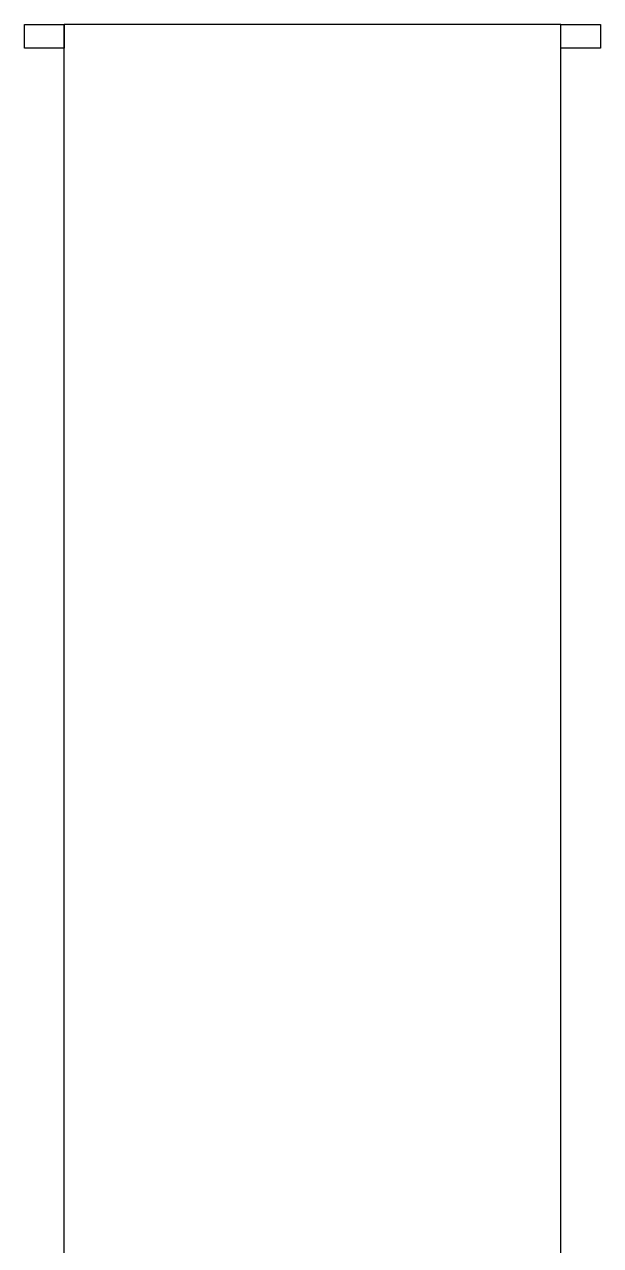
# Model space of a CAD drawing. Extents: x -40736 to 367926, y -65544 to 37405.
# Drawn here: x 356965 to 357248, y -44676 to -44076 of the extents above; entities that cross this region are included whole.
import ezdxf

# ---------------------------------------------------------------- set-up
doc = ezdxf.new("R2010")
doc.units = 0
doc.header["$LTSCALE"] = 600
doc.header["$MEASUREMENT"] = 0
doc.layers.add('C4', color=4, linetype='CONTINUOUS')
doc.layers.add('CAR', color=3, linetype='CONTINUOUS')

# ---------------------------------------------------------------- blocks, each defined once
blk = doc.blocks.new('PCAR7', base_point=(2462.22, 2795.09))
at = {"layer": 'CAR'}
for p, q in [((2695.88, 2810.33), (3945.56, 2810.33)), ((3945.56, 2566.49), (3945.56, 2810.33)), ((2695.88, 2566.49), (3945.56, 2566.49))]:
    blk.add_line(p, q, dxfattribs=at)

msp = doc.modelspace()

# ---------------------------------------------------------------- linework, layer by layer
at = {"layer": 'C4', "linetype": 'Continuous'}
for points in [[(356964.87746, -44075.79681), (356984.36956, -44075.79681), (356984.36956, -44087.41554), (356964.87746, -44087.41554)], [(357228.20956, -44075.79681), (357247.70167, -44075.79681), (357247.70167, -44087.41554), (357228.20956, -44087.41554)]]:
    msp.add_lwpolyline(points, close=True, dxfattribs=at)

# ---------------------------------------------------------------- block references
at = {"layer": 'CAR', "linetype": 'Continuous', "rotation": 90}
msp.add_blockref('PCAR7', (356999.60956, -45559.14009), dxfattribs=at)

doc.saveas('drawing.dxf')
